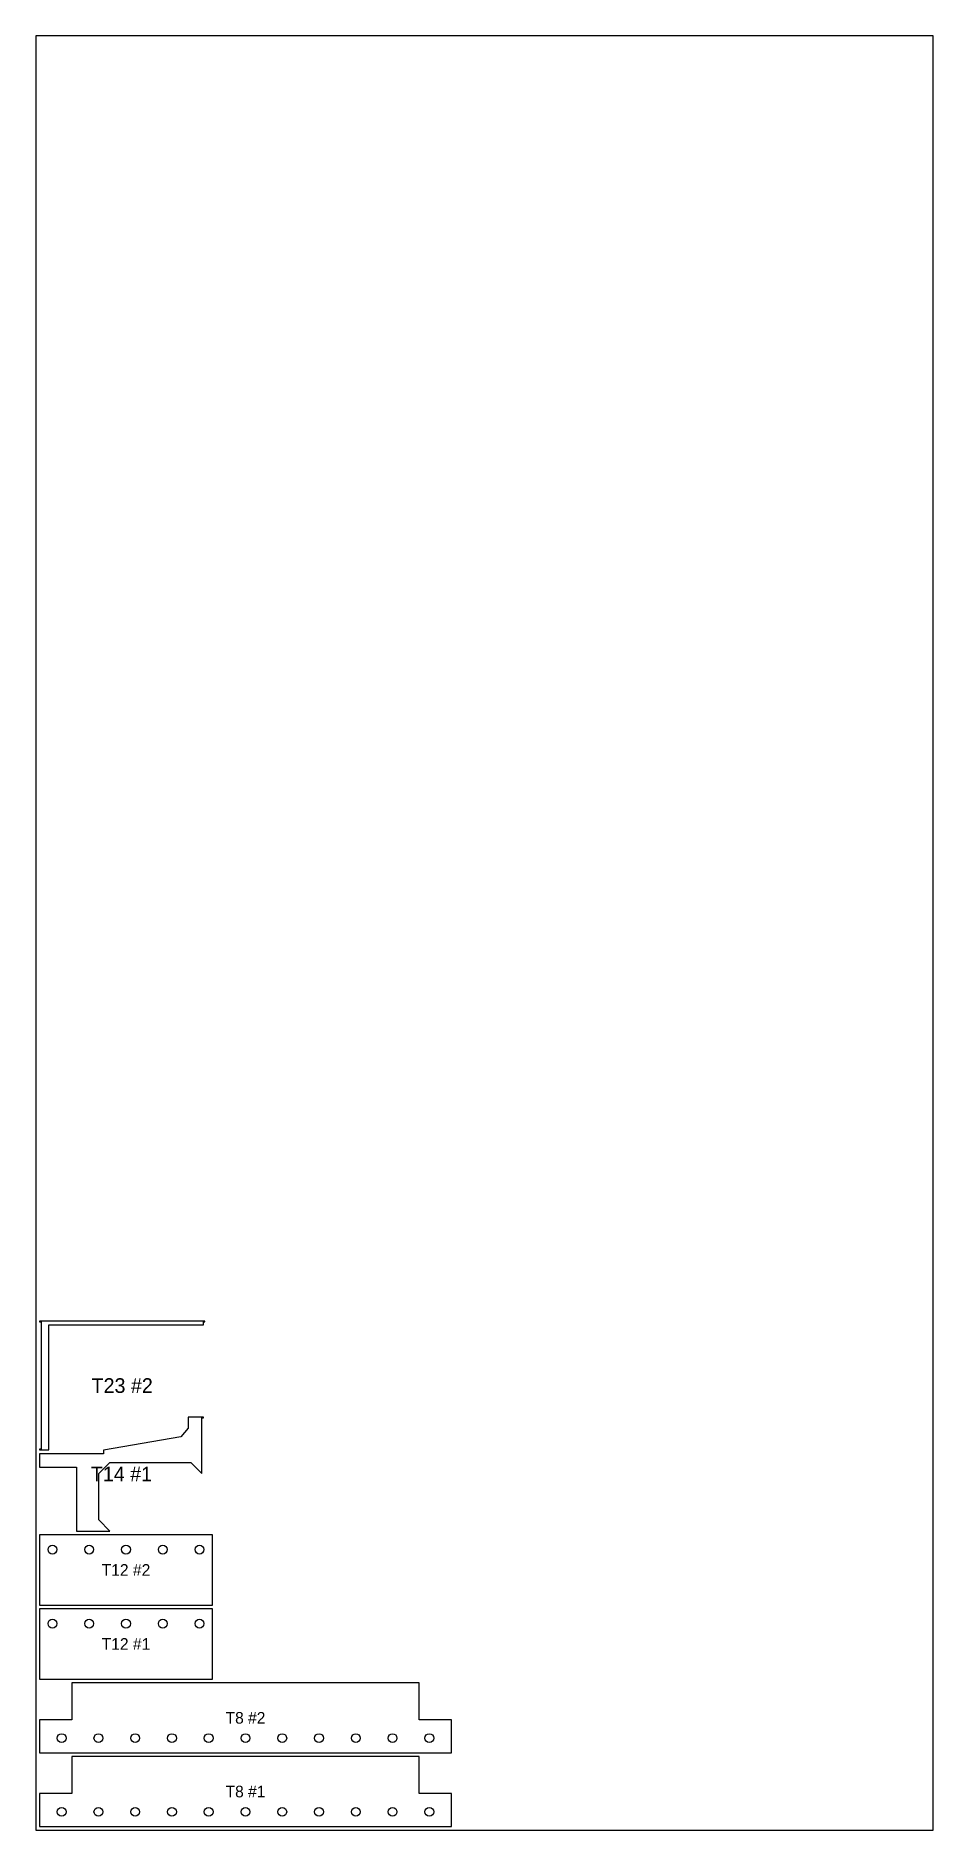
# Model space of a CAD drawing. Header units: millimetres. Extents: x 0 to 1220, y 0 to 2440.
import ezdxf
from ezdxf.enums import TextEntityAlignment as Align

# ---------------------------------------------------------------- set-up
doc = ezdxf.new("R2010")
doc.units = ezdxf.units.MM
for name, color, linetype in [('CUT_INNER', 1, 'Continuous'), ('CUT_OUTER', 7, 'Continuous'), ('LABEL', 4, 'Continuous'), ('SHEET', 8, 'Continuous')]:
    doc.layers.add(name, color=color, linetype=linetype)

msp = doc.modelspace()

# ---------------------------------------------------------------- linework, layer by layer
at = {"layer": 'CUT_INNER'}
for centre in [(22.5, 381.457982), (72.5, 381.457982), (122.5, 381.457982), (172.5, 381.457982), (222.5, 381.457982), (22.5, 280.803982), (72.5, 280.803982), (122.5, 280.803982), (172.5, 280.803982), (222.5, 280.803982), (35, 125.125), (85, 125.125), (135, 125.125), (185, 125.125), (235, 125.125), (285, 125.125), (335, 125.125), (385, 125.125), (435, 125.125), (485, 125.125), (535, 125.125), (35, 24.9), (85, 24.9), (135, 24.9), (185, 24.9), (235, 24.9), (285, 24.9), (335, 24.9), (385, 24.9), (435, 24.9), (485, 24.9), (535, 24.9)]:
    msp.add_circle(centre, 6, dxfattribs=at)
at = {"layer": 'CUT_OUTER'}
for points in [[(229.70796, 692.058), (5, 692.058), (5, 691.058), (7, 691.058), (7, 518.058), (5, 518.058), (5, 517.058), (17.70796, 517.058), (17.70796, 687.058), (227.70796, 687.058), (227.70796, 691.058), (229.70796, 691.058)], [(100.70796, 406.758), (85.70796, 421.758), (85.70796, 484.758), (100.70796, 499.758), (210.70796, 499.758), (225.70796, 484.758), (225.70796, 560.758), (227.70796, 560.758), (227.70796, 561.758), (207, 561.758), (207, 546.758), (197.147882, 535.044588), (92, 516.758), (92, 511.758), (5, 511.758), (5, 493.758), (55, 493.758), (55, 406.758)], [(240, 306.104), (240, 401.45798), (5, 401.45798), (5, 306.104)], [(240, 205.45), (240, 300.80398), (5, 300.80398), (5, 205.45)], [(5, 150.125), (5, 105.225), (565, 105.225), (565, 150.125), (521, 150.125), (521, 200.15), (49, 200.15), (49, 150.125)], [(5, 49.9), (5, 5), (565, 5), (565, 49.9), (521, 49.9), (521, 99.925), (49, 99.925), (49, 49.9)]]:
    msp.add_lwpolyline(points, close=True, dxfattribs=at)
at = {"layer": 'SHEET'}
msp.add_lwpolyline([(0, 0), (1220, 0), (1220, 2440), (0, 2440)], close=True, dxfattribs=at)

# ---------------------------------------------------------------- texts
at = {"layer": 'LABEL'}
for s, height, p in [('T23 #2', 20, (117.35398, 604.558)), ('T14 #1', 20, (116.35398, 484.258)), ('T12 #2', 15.89233, (122.5, 353.78099)), ('T12 #1', 15.89233, (122.5, 253.12699)), ('T8 #2', 15.820833, (285, 152.6875)), ('T8 #1', 15.820833, (285, 52.4625))]:
    msp.add_text(s, height=height, dxfattribs=at).set_placement(p, align=Align.MIDDLE_CENTER)

doc.saveas('drawing.dxf')
